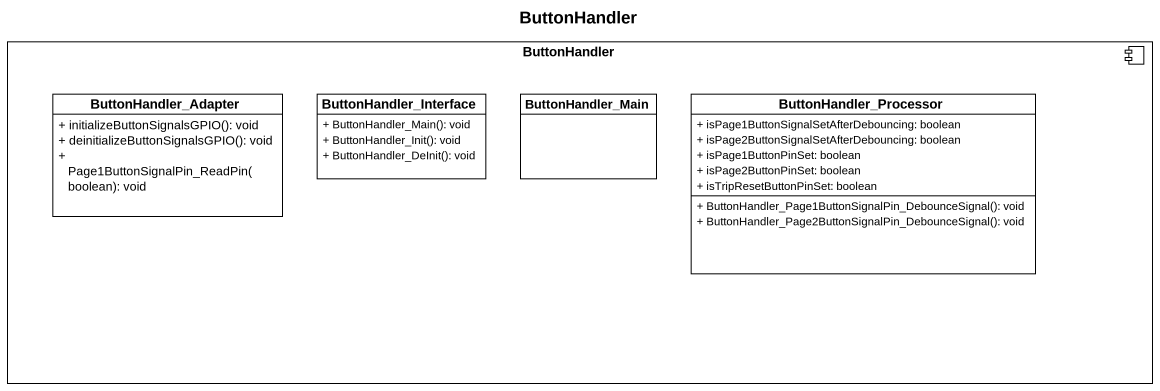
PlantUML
@startuml
title ButtonHandler
hide circle
hide empty members
skinparam classAttributeIconSize 0
component ButtonHandler {
  class ButtonHandler_Adapter {
    + initializeButtonSignalsGPIO(): void
    + deinitializeButtonSignalsGPIO(): void
    + Page1ButtonSignalPin_ReadPin(boolean): void
  }
  class ButtonHandler_Interface {
    + ButtonHandler_Main(): void
    + ButtonHandler_Init(): void
    + ButtonHandler_DeInit(): void
  }
  class ButtonHandler_Main
  class ButtonHandler_Processor {
    + isPage1ButtonSignalSetAfterDebouncing: boolean
    + isPage2ButtonSignalSetAfterDebouncing: boolean
    + isPage1ButtonPinSet: boolean
    + isPage2ButtonPinSet: boolean
    + isTripResetButtonPinSet: boolean
    + ButtonHandler_Page1ButtonSignalPin_DebounceSignal(): void
    + ButtonHandler_Page2ButtonSignalPin_DebounceSignal(): void
  }
}
@enduml
